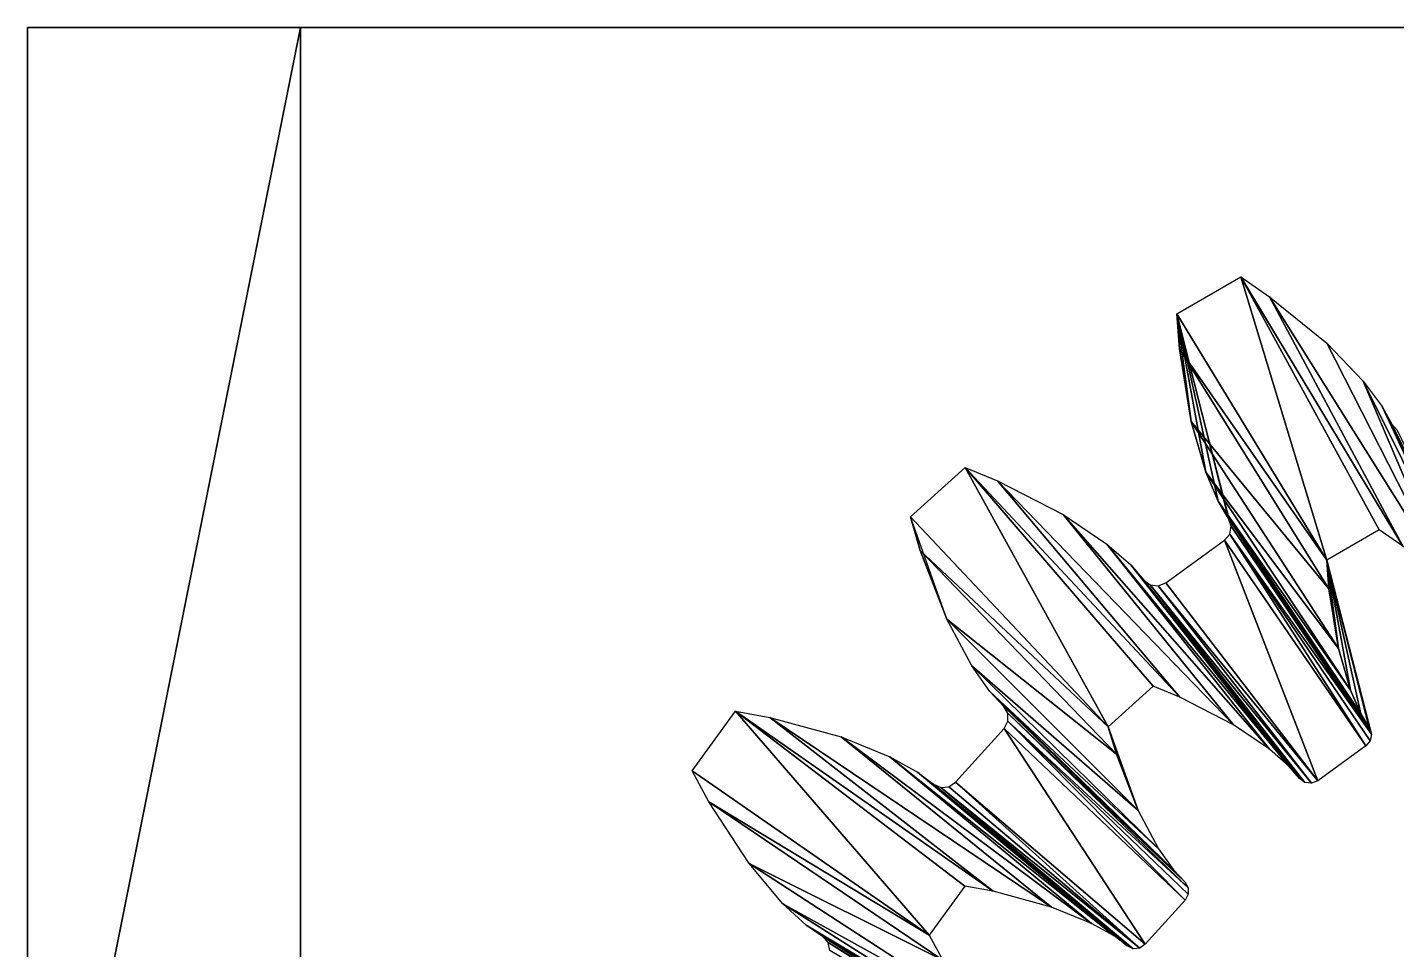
# Model space of a CAD drawing. Header units: inches. Extents: x 62 to 1153, y 3 to 780.
# Drawn here: x 66.66 to 86.71, y 39.66 to 53.16 of the extents above; entities that cross this region are included whole.
import ezdxf

# ---------------------------------------------------------------- set-up
doc = ezdxf.new("R2010")
doc.units = ezdxf.units.IN
doc.header["$MEASUREMENT"] = 0
doc.layers.add('Base', color=3, linetype='Continuous')
doc.layers.add('Main_Gear', color=4, linetype='Continuous')

msp = doc.modelspace()

# ---------------------------------------------------------------- linework, layer by layer
at = {"layer": 'Base'}
for points in [[(66.663, 53.163, -48), (66.663, 53.163), (70.663, 53.163, -44)], [(70.663, 53.163), (70.663, 53.163, -44), (66.663, 53.163)], [(66.663, 53.163, -48), (70.663, 53.163, -44), (120.863, 53.163, -44)], [(66.663, 53.163, -48), (120.863, 53.163, -44), (124.863, 53.163, -48)], [(66.663, 53.163), (66.663, 33.163, -4.1), (66.663, 33.163)], [(66.663, 30.808, -14.363), (66.663, 53.163), (66.663, 31.127, -14.638)], [(66.663, 31.418, -14.944), (66.663, 31.127, -14.638), (66.663, 53.163)], [(66.663, 53.163), (66.663, 30.808, -14.363), (66.663, 33.163, -4.1)], [(66.663, 29.903, -21.677), (66.663, 30.635, -21.262), (66.663, 53.163, -48)], [(66.663, 53.163), (66.663, 31.903, -15.633), (66.663, 31.418, -14.944)], [(66.663, 32.112, -16.059), (66.663, 31.903, -15.633), (66.663, 53.163)], [(66.663, 32.398, -17.017), (66.663, 32.112, -16.059), (66.663, 53.163)], [(66.663, 32.169, -19.297), (66.663, 32.393, -18.486), (66.663, 53.163, -48)], [(66.663, 32.455, -17.646), (66.663, 53.163), (66.663, 32.393, -18.486)], [(66.663, 53.163, -48), (66.663, 32.393, -18.486), (66.663, 53.163)], [(66.663, 53.163), (66.663, 32.455, -17.646), (66.663, 32.398, -17.017)], [(66.663, 29.31, -21.895), (66.663, 53.163, -48), (66.663, 28.898, -21.987)], [(66.663, 29.903, -21.677), (66.663, 53.163, -48), (66.663, 29.31, -21.895)], [(66.663, 32.169, -19.297), (66.663, 53.163, -48), (66.663, 31.79, -20.049)], [(66.663, 30.635, -21.262), (66.663, 31.273, -20.712), (66.663, 53.163, -48)], [(66.663, 31.273, -20.712), (66.663, 31.79, -20.049), (66.663, 53.163, -48)], [(66.663, 28.898, -21.987), (66.663, 53.163, -48), (66.663, 28.163, -22.036)], [(66.663, 3.163, -48), (66.663, 28.163, -22.036), (66.663, 53.163, -48)], [(66.663, 33.163), (70.663, 33.163), (70.663, 53.163)], [(66.663, 33.163), (70.663, 53.163), (66.663, 53.163)], [(70.663, 53.163), (70.663, 33.163), (70.663, 33.163, -4.1)], [(70.663, 31.548, -15.11), (70.663, 53.163), (70.663, 31.127, -14.638)], [(70.663, 32.169, -16.206), (70.663, 53.163), (70.663, 31.903, -15.633)], [(70.663, 32.393, -17.018), (70.663, 53.163), (70.663, 32.169, -16.206)], [(70.663, 31.903, -15.633), (70.663, 53.163), (70.663, 31.548, -15.11)], [(70.663, 33.163, -4.1), (70.663, 31.127, -14.638), (70.663, 53.163)], [(70.663, 32.352, -18.692), (70.663, 53.163, -44), (70.663, 32.455, -17.857)], [(70.663, 32.455, -17.857), (70.663, 53.163), (70.663, 32.393, -17.018)], [(70.663, 31.673, -20.224), (70.663, 31.124, -20.861), (70.663, 53.163, -44)], [(70.663, 32.088, -19.492), (70.663, 31.673, -20.224), (70.663, 53.163, -44)], [(70.663, 31.124, -20.861), (70.663, 30.46, -21.379), (70.663, 53.163, -44)], [(70.663, 27.793, -44), (70.663, 53.163, -44), (70.663, 29.708, -21.757)], [(70.663, 30.46, -21.379), (70.663, 29.708, -21.757), (70.663, 53.163, -44)], [(70.663, 32.088, -19.492), (70.663, 53.163, -44), (70.663, 32.352, -18.692)], [(70.663, 53.163), (70.663, 32.455, -17.857), (70.663, 53.163, -44)]]:
    msp.add_3dface(points, dxfattribs=at)
at = {"layer": 'Main_Gear'}
for points in [[(84.432, 49.508, -7.468), (85.691, 45.359, -11.468), (83.495, 48.967, -7.468)], [(85.691, 45.359, -11.468), (84.432, 49.508, -7.468), (86.459, 45.802, -11.468)], [(84.432, 49.508, -7.468), (86.806, 45.564, -11.468), (86.459, 45.802, -11.468)], [(86.806, 45.564, -11.468), (84.432, 49.508, -7.468), (84.855, 49.218, -7.468)], [(84.855, 49.218, -7.468), (87.492, 45.005, -11.468), (86.806, 45.564, -11.468)], [(87.492, 45.005, -11.468), (84.855, 49.218, -7.468), (85.692, 48.536, -7.468)], [(85.691, 45.359, -11.468), (83.535, 48.455, -7.468), (83.495, 48.967, -7.468)], [(84.294, 45.86, -7.468), (83.495, 48.967, -7.468), (84.255, 45.972, -7.468)], [(84.255, 45.972, -7.468), (83.495, 48.967, -7.468), (84.102, 46.223, -7.468)], [(84.102, 46.223, -7.468), (83.495, 48.967, -7.468), (83.922, 46.649, -7.468)], [(83.922, 46.649, -7.468), (83.495, 48.967, -7.468), (83.708, 47.39, -7.468)], [(83.708, 47.39, -7.468), (83.495, 48.967, -7.468), (83.535, 48.455, -7.468)], [(86.226, 47.98, -7.468), (87.492, 45.005, -11.468), (85.692, 48.536, -7.468)], [(85.724, 44.939, -11.468), (83.708, 47.39, -7.468), (83.535, 48.455, -7.468)], [(83.535, 48.455, -7.468), (85.691, 45.359, -11.468), (85.724, 44.939, -11.468)], [(87.492, 45.005, -11.468), (86.226, 47.98, -7.468), (87.931, 44.549, -11.468)], [(86.505, 47.611, -7.468), (87.931, 44.549, -11.468), (86.226, 47.98, -7.468)], [(86.646, 47.353, -7.468), (88.159, 44.246, -11.468), (86.505, 47.611, -7.468)], [(87.931, 44.549, -11.468), (86.505, 47.611, -7.468), (88.159, 44.246, -11.468)], [(85.865, 44.065, -11.468), (83.922, 46.649, -7.468), (83.708, 47.39, -7.468)], [(83.708, 47.39, -7.468), (85.724, 44.939, -11.468), (85.865, 44.065, -11.468)], [(86.724, 47.263, -7.468), (88.274, 44.035, -11.468), (86.646, 47.353, -7.468)], [(88.159, 44.246, -11.468), (86.646, 47.353, -7.468), (88.274, 44.035, -11.468)], [(80.398, 46.717, -7.468), (82.492, 42.92, -11.468), (79.594, 45.993, -7.468)], [(80.398, 46.717, -7.468), (83.54, 43.353, -11.468), (83.151, 43.513, -11.468)], [(83.54, 43.353, -11.468), (80.398, 46.717, -7.468), (80.872, 46.521, -7.468)], [(82.492, 42.92, -11.468), (80.398, 46.717, -7.468), (83.151, 43.513, -11.468)], [(80.872, 46.521, -7.468), (84.327, 42.948, -11.468), (83.54, 43.353, -11.468)], [(84.327, 42.948, -11.468), (80.872, 46.521, -7.468), (81.832, 46.027, -7.468)], [(86.041, 43.458, -11.468), (84.102, 46.223, -7.468), (83.922, 46.649, -7.468)], [(83.922, 46.649, -7.468), (85.865, 44.065, -11.468), (86.041, 43.458, -11.468)], [(86.189, 43.109, -11.468), (84.255, 45.972, -7.468), (84.102, 46.223, -7.468)], [(84.102, 46.223, -7.468), (86.041, 43.458, -11.468), (86.189, 43.109, -11.468)], [(82.492, 42.92, -11.468), (79.739, 45.5, -7.468), (79.594, 45.993, -7.468)], [(80.129, 44.494, -7.468), (79.594, 45.993, -7.468), (79.739, 45.5, -7.468)], [(81.832, 46.027, -7.468), (84.851, 42.594, -11.468), (84.327, 42.948, -11.468)], [(84.851, 42.594, -11.468), (81.832, 46.027, -7.468), (82.471, 45.595, -7.468)], [(84.255, 45.972, -7.468), (86.189, 43.109, -11.468), (86.314, 42.903, -11.468)], [(86.314, 42.903, -11.468), (84.294, 45.86, -7.468), (84.255, 45.972, -7.468)], [(84.271, 45.743, -7.468), (86.263, 42.641, -11.468), (84.192, 45.653, -7.468)], [(86.346, 42.811, -11.468), (84.271, 45.743, -7.468), (84.294, 45.86, -7.468)], [(86.263, 42.641, -11.468), (84.271, 45.743, -7.468), (86.327, 42.715, -11.468)], [(84.271, 45.743, -7.468), (86.346, 42.811, -11.468), (86.327, 42.715, -11.468)], [(84.294, 45.86, -7.468), (86.314, 42.903, -11.468), (86.346, 42.811, -11.468)], [(82.471, 45.595, -7.468), (85.137, 42.345, -11.468), (84.851, 42.594, -11.468)], [(85.137, 42.345, -11.468), (82.471, 45.595, -7.468), (82.82, 45.292, -7.468)], [(84.192, 45.653, -7.468), (85.559, 42.13, -11.468), (83.334, 45.03, -7.468)], [(85.559, 42.13, -11.468), (84.192, 45.653, -7.468), (86.263, 42.641, -11.468)], [(79.739, 45.5, -7.468), (82.492, 42.92, -11.468), (82.611, 42.516, -11.468)], [(82.611, 42.516, -11.468), (80.129, 44.494, -7.468), (79.739, 45.5, -7.468)], [(85.691, 45.359, -11.468), (86.346, 42.811, -11.468), (86.314, 42.903, -11.468)], [(85.691, 45.359, -11.468), (86.314, 42.903, -11.468), (86.189, 43.109, -11.468)], [(85.691, 45.359, -11.468), (86.189, 43.109, -11.468), (86.041, 43.458, -11.468)], [(85.691, 45.359, -11.468), (86.041, 43.458, -11.468), (85.865, 44.065, -11.468)], [(85.691, 45.359, -11.468), (85.865, 44.065, -11.468), (85.724, 44.939, -11.468)], [(83.011, 45.069, -7.468), (85.137, 42.345, -11.468), (82.82, 45.292, -7.468)], [(85.137, 42.345, -11.468), (83.011, 45.069, -7.468), (85.294, 42.162, -11.468)], [(83.011, 45.069, -7.468), (85.372, 42.103, -11.468), (85.294, 42.162, -11.468)], [(85.372, 42.103, -11.468), (83.011, 45.069, -7.468), (83.106, 44.997, -7.468)], [(83.106, 44.997, -7.468), (85.469, 42.092, -11.468), (85.372, 42.103, -11.468)], [(85.469, 42.092, -11.468), (83.106, 44.997, -7.468), (83.225, 44.983, -7.468)], [(85.559, 42.13, -11.468), (83.225, 44.983, -7.468), (83.334, 45.03, -7.468)], [(83.225, 44.983, -7.468), (85.559, 42.13, -11.468), (85.469, 42.092, -11.468)], [(82.931, 41.691, -11.468), (80.493, 43.814, -7.468), (80.129, 44.494, -7.468)], [(80.129, 44.494, -7.468), (82.611, 42.516, -11.468), (82.931, 41.691, -11.468)], [(83.229, 41.133, -11.468), (80.758, 43.435, -7.468), (80.493, 43.814, -7.468)], [(80.493, 43.814, -7.468), (82.931, 41.691, -11.468), (83.229, 41.133, -11.468)], [(80.758, 43.435, -7.468), (83.229, 41.133, -11.468), (83.446, 40.822, -11.468)], [(83.446, 40.822, -11.468), (80.96, 43.222, -7.468), (80.758, 43.435, -7.468)], [(77.032, 43.147, -7.468), (79.87, 39.869, -11.468), (76.396, 42.273, -7.468)], [(77.032, 43.147, -7.468), (80.805, 40.51, -11.468), (80.391, 40.587, -11.468)], [(80.805, 40.51, -11.468), (77.032, 43.147, -7.468), (77.537, 43.054, -7.468)], [(79.87, 39.869, -11.468), (77.032, 43.147, -7.468), (80.391, 40.587, -11.468)], [(80.96, 43.222, -7.468), (83.446, 40.822, -11.468), (83.612, 40.647, -11.468)], [(83.612, 40.647, -11.468), (81.021, 43.119, -7.468), (80.96, 43.222, -7.468)], [(81.021, 43.119, -7.468), (83.612, 40.647, -11.468), (83.662, 40.563, -11.468)], [(83.662, 40.563, -11.468), (81.023, 43, -7.468), (81.021, 43.119, -7.468)], [(77.537, 43.054, -7.468), (81.659, 40.278, -11.468), (80.805, 40.51, -11.468)], [(81.659, 40.278, -11.468), (77.537, 43.054, -7.468), (78.578, 42.772, -7.468)], [(81.023, 43, -7.468), (83.616, 40.38, -11.468), (80.965, 42.896, -7.468)], [(81.023, 43, -7.468), (83.662, 40.563, -11.468), (83.664, 40.466, -11.468)], [(83.616, 40.38, -11.468), (81.023, 43, -7.468), (83.664, 40.466, -11.468)], [(82.492, 42.92, -11.468), (82.931, 41.691, -11.468), (82.611, 42.516, -11.468)], [(78.578, 42.772, -7.468), (82.245, 40.04, -11.468), (81.659, 40.278, -11.468)], [(82.245, 40.04, -11.468), (78.578, 42.772, -7.468), (79.293, 42.481, -7.468)], [(80.965, 42.896, -7.468), (83.034, 39.734, -11.468), (80.255, 42.108, -7.468)], [(83.034, 39.734, -11.468), (80.965, 42.896, -7.468), (83.616, 40.38, -11.468)], [(79.293, 42.481, -7.468), (82.577, 39.857, -11.468), (82.245, 40.04, -11.468)], [(82.577, 39.857, -11.468), (79.293, 42.481, -7.468), (79.697, 42.257, -7.468)], [(79.87, 39.869, -11.468), (76.641, 41.821, -7.468), (76.396, 42.273, -7.468)], [(79.931, 42.079, -7.468), (82.577, 39.857, -11.468), (79.697, 42.257, -7.468)], [(82.577, 39.857, -11.468), (79.931, 42.079, -7.468), (82.768, 39.71, -11.468)], [(79.931, 42.079, -7.468), (82.857, 39.669, -11.468), (82.768, 39.71, -11.468)], [(82.857, 39.669, -11.468), (79.931, 42.079, -7.468), (80.039, 42.029, -7.468)], [(82.954, 39.678, -11.468), (80.039, 42.029, -7.468), (80.158, 42.039, -7.468)], [(80.039, 42.029, -7.468), (82.954, 39.678, -11.468), (82.857, 39.669, -11.468)], [(80.255, 42.108, -7.468), (82.954, 39.678, -11.468), (80.158, 42.039, -7.468)], [(82.954, 39.678, -11.468), (80.255, 42.108, -7.468), (83.034, 39.734, -11.468)], [(80.07, 39.499, -11.468), (77.232, 40.918, -7.468), (76.641, 41.821, -7.468)], [(76.641, 41.821, -7.468), (79.87, 39.869, -11.468), (80.07, 39.499, -11.468)], [(77.232, 40.918, -7.468), (80.07, 39.499, -11.468), (80.555, 38.758, -11.468)], [(80.555, 38.758, -11.468), (77.728, 40.328, -7.468), (77.232, 40.918, -7.468)], [(77.728, 40.328, -7.468), (80.555, 38.758, -11.468), (80.962, 38.275, -11.468)], [(80.962, 38.275, -11.468), (78.067, 40.013, -7.468), (77.728, 40.328, -7.468)], [(78.067, 40.013, -7.468), (80.962, 38.275, -11.468), (81.239, 38.016, -11.468)], [(81.239, 38.016, -11.468), (78.308, 39.846, -7.468), (78.067, 40.013, -7.468)], [(78.308, 39.846, -7.468), (81.239, 38.016, -11.468), (81.438, 37.879, -11.468)], [(81.438, 37.879, -11.468), (78.39, 39.758, -7.468), (78.308, 39.846, -7.468)], [(78.39, 39.758, -7.468), (81.438, 37.879, -11.468), (81.504, 37.807, -11.468)], [(81.504, 37.807, -11.468), (78.416, 39.642, -7.468), (78.39, 39.758, -7.468)]]:
    msp.add_3dface(points, dxfattribs=at)

doc.saveas('drawing.dxf')
